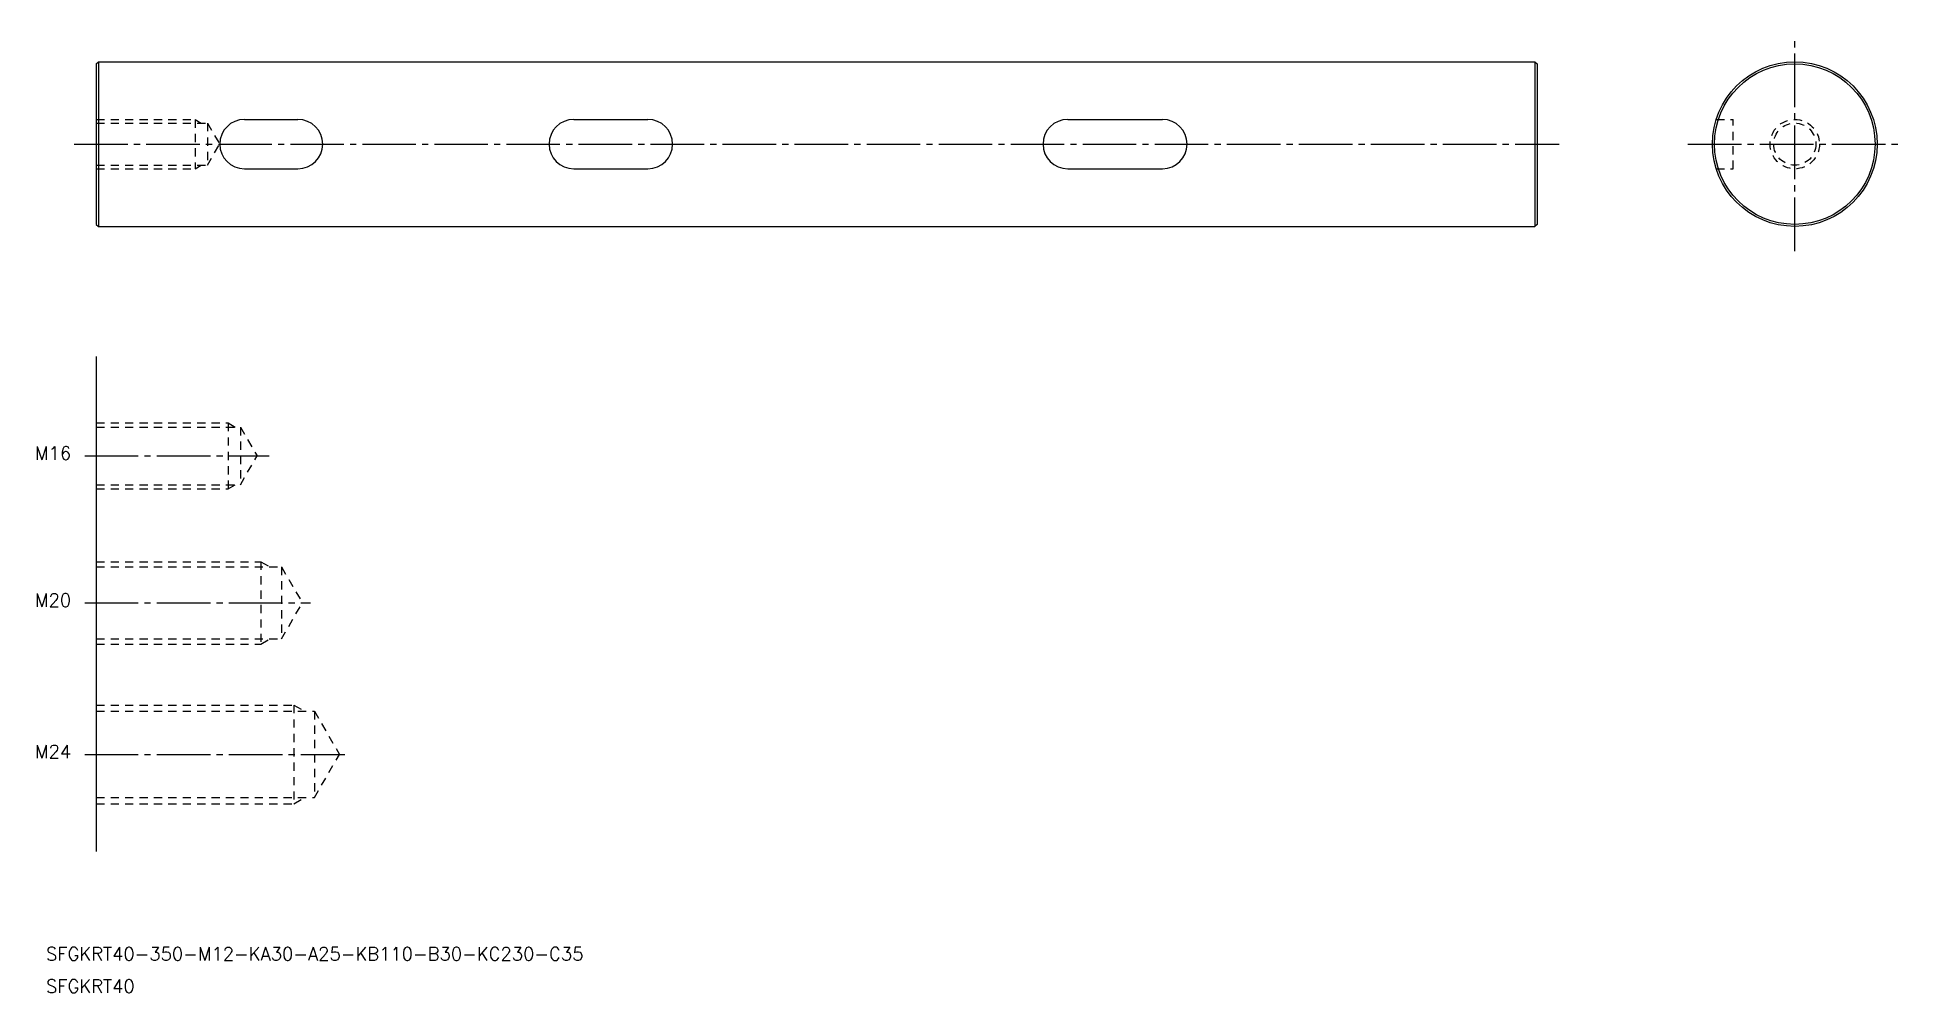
# Model space of a CAD drawing. Extents: x 8 to 461, y -49 to 184.
import ezdxf

# ---------------------------------------------------------------- set-up
doc = ezdxf.new("R2010")
doc.units = 0
doc.linetypes.add('CENTER', pattern=[17.5, 13, -1.5, 1.5, -1.5])
doc.linetypes.add('DASHED', pattern=[3.5, 2, -1.5])
doc.layers.get('0').update_dxf_attribs({"linetype": 'CONTINUOUS'})
doc.layers.add('CENTER', color=1, linetype='CENTER')
doc.styles.get("Standard").update_dxf_attribs({"font": 'txt.shx', "bigfont": '@extfont2.shx'})

msp = doc.modelspace()

# ---------------------------------------------------------------- linework, layer by layer
at = {"color": 7, "linetype": 'CONTINUOUS'}
for p, q in [((22.38, 177.09), (22.88, 177.59)), ((22.38, 177.09), (22.38, 138.09)), ((22.88, 177.59), (371.88, 177.59)), ((22.88, 177.59), (22.88, 137.59)), ((371.88, 177.59), (371.88, 137.59)), ((371.88, 177.59), (372.38, 177.09)), ((372.38, 177.09), (372.38, 138.09)), ((58.38, 163.59), (71.38, 163.59)), ((138.38, 163.59), (156.38, 163.59)), ((258.38, 163.59), (281.38, 163.59)), ((58.38, 151.59), (71.38, 151.59)), ((138.38, 151.59), (156.38, 151.59)), ((258.38, 151.59), (281.38, 151.59)), ((22.38, 138.09), (22.88, 137.59)), ((22.88, 137.59), (371.88, 137.59)), ((372.38, 138.09), (371.88, 137.59)), ((22.38, 106), (22.38, -14.38))]:
    msp.add_line(p, q, dxfattribs=at)
at = {"color": 3, "linetype": 'DASHED'}
for p, q in [((22.38, 163.59), (46.38, 163.59)), ((46.38, 163.59), (47.9, 162.71)), ((46.38, 163.59), (46.38, 151.59)), ((415.92, 163.59), (420, 163.59)), ((420, 151.59), (420, 163.59)), ((22.38, 162.71), (49.38, 162.71)), ((49.38, 162.71), (49.38, 152.46)), ((49.38, 162.71), (52.34, 157.59)), ((49.38, 152.46), (52.34, 157.59)), ((22.38, 152.46), (49.38, 152.46)), ((22.38, 151.59), (46.38, 151.59)), ((46.38, 151.59), (47.9, 152.46)), ((415.92, 151.59), (420, 151.59)), ((22.38, 89.81), (54.38, 89.81)), ((22.38, 88.81), (57.38, 88.81)), ((54.38, 89.81), (54.38, 73.81)), ((54.38, 89.81), (56.12, 88.81)), ((57.38, 88.81), (61.43, 81.81)), ((57.38, 88.81), (57.38, 74.81)), ((57.38, 74.81), (61.43, 81.81)), ((22.38, 74.81), (57.38, 74.81)), ((22.38, 73.81), (54.38, 73.81)), ((54.38, 73.81), (56.12, 74.81)), ((22.38, 56.08), (62.38, 56.08)), ((22.38, 54.83), (67.38, 54.83)), ((62.38, 56.08), (62.38, 36.08)), ((62.38, 56.08), (64.55, 54.83)), ((67.38, 54.83), (72.44, 46.08)), ((67.38, 54.83), (67.38, 37.33)), ((67.38, 37.33), (72.44, 46.08)), ((22.38, 37.33), (67.38, 37.33)), ((62.38, 36.08), (64.55, 37.33)), ((22.38, 36.08), (62.38, 36.08)), ((22.38, 21.26), (70.38, 21.26)), ((22.38, 19.76), (75.38, 19.76)), ((70.38, 21.26), (70.38, -2.74)), ((70.38, 21.26), (72.98, 19.76)), ((75.38, 19.76), (75.38, -1.24)), ((75.38, 19.76), (81.45, 9.26)), ((75.38, -1.24), (81.45, 9.26)), ((22.38, -1.24), (75.38, -1.24)), ((22.38, -2.74), (70.38, -2.74)), ((70.38, -2.74), (72.98, -1.24))]:
    msp.add_line(p, q, dxfattribs=at)
msp.add_line((372.38, 157.59), (372.38, 157.59))
at = {"color": 7, "linetype": 'CONTINUOUS'}
for radius in [20, 19.5]:
    msp.add_circle((435, 157.59), radius, dxfattribs=at)
at = {"color": 3, "linetype": 'DASHED'}
for radius in [6, 5.12]:
    msp.add_circle((435, 157.59), radius, dxfattribs=at)
at = {"color": 7, "linetype": 'CONTINUOUS'}
for centre, start, end in [((58.38, 157.59), 90, 270), ((71.38, 157.59), 270, 90), ((138.38, 157.59), 90, 270), ((156.38, 157.59), 270, 90), ((258.38, 157.59), 90, 270), ((281.38, 157.59), 270, 90)]:
    msp.add_arc(centre, 6, start, end, dxfattribs=at)
at = {"layer": 'CENTER', "color": 1, "linetype": 'CENTER'}
for p, q in [((435, 131.61), (435, 183.56)), ((17.03, 157.59), (377.74, 157.59)), ((409.02, 157.59), (460.97, 157.59)), ((19.59, 81.81), (64.38, 81.81)), ((19.59, 46.08), (74.39, 46.08)), ((19.59, 9.26), (82.79, 9.26))]:
    msp.add_line(p, q, dxfattribs=at)

# ---------------------------------------------------------------- texts
for s, p in [('M16', (7.5, 80.89)), ('M20', (7.5, 45.15)), ('M24', (7.5, 8.34)), ('SFGKRT40-350-M12-KA30-A25-KB110-B30-KC230-C35', (10.18, -40.83)), ('SFGKRT40', (10.18, -48.67))]:
    msp.add_text(s, height=3.2).set_placement(p)

doc.saveas('drawing.dxf')
